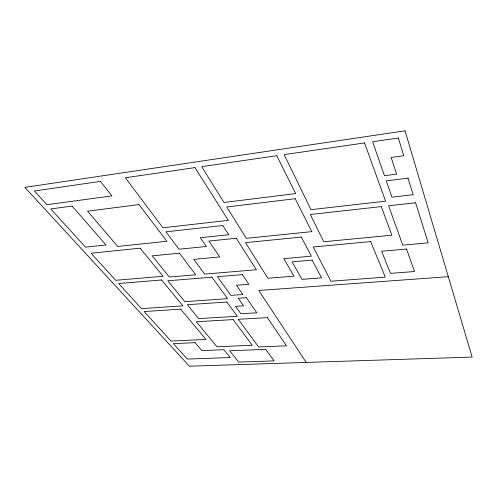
<?xml version="1.0" encoding="UTF-8"?>
<svg xmlns="http://www.w3.org/2000/svg" width="497" height="497" viewBox="0 0 497 497"><rect width="100%" height="100%" fill="white"/><g stroke="black" fill="none" stroke-linecap="round" stroke-linejoin="round"><path stroke-width="0.75" d="M448.313 276.686L258.775 290.478L306.227 362.437M405.049 130.798L24.85 187.375L189.407 366.202L472.15 357.082L405.049 130.798M100.394 181.393L34.417 191.003L46.911 204.727L111.906 195.886L100.394 181.393M194.967 167.619L125.362 177.758L162.935 227.788L228.378 220.37L194.967 167.619M276.786 155.71L201.676 166.644L223.961 202.472L295.709 193.6L276.786 155.71M364.543 142.925L284.129 154.635L310.979 209.672L385.585 201.167L364.543 142.925M398.302 138.011L372.613 141.751L384.448 175.677L396.643 174.124L391.151 157.45L403.781 155.729L398.302 138.011M72.121 206.081L50.731 208.926L85.534 247.152L106.01 244.965L72.121 206.081M138.967 204.578L87.609 211.182L117.708 246.45L166.911 241.269L138.967 204.578M408.018 178.143L386.25 180.852L391.953 197.185L413.218 194.725L408.018 178.143M295.181 198.701L226.762 206.976L246.276 238.343L311.799 231.639L295.181 198.701M381.261 206.603L310.321 214.518L323.74 241.753L391.884 235.199L381.261 206.603M415.604 202.776L388.623 205.783L402.75 245.133L428.178 242.828L415.604 202.776M222.774 225.526L165.961 231.819L179.019 249.214L206.336 246.481L200.216 237.74L228.744 234.739L222.774 225.526M140.111 248.171L91.057 253.215L115.708 280.302L163.066 276.27L140.111 248.171M236.255 238.256L208.864 241.076L219.798 256.937L193.787 259.366L204.671 274.108L256.384 269.747L236.255 238.256M301.319 237.088L245.53 242.66L267.883 278.245L293.963 276.183L283.818 258.633L311.377 256.179L301.319 237.088M179.436 253.197L152.231 255.849L169.303 277.009L195.743 274.779L179.436 253.197M370.669 241.592L313.253 246.984L330.896 281.215L385.312 277.14L370.669 241.592M406.558 249.047L381.634 251.252L390.48 273.375L414.535 271.53L406.558 249.047M312.159 260.117L292.093 261.863L302.002 279.351L321.54 277.842L312.159 260.117M161.575 279.979L118.659 283.538L141.502 308.631L182.927 305.848L161.575 279.979M211.915 277.164L167.812 280.786L184.822 301.648L227.601 298.678L211.915 277.164M242.387 274.655L217.438 276.711L230.85 295.38L242.903 294.522L236.479 285.272L248.867 284.321L242.387 274.655M246.338 297.66L238.169 298.225L243.573 305.854L235.566 306.369L240.902 313.737L256.806 312.775L246.338 297.66M226.849 302.033L187.313 304.704L198.632 318.596L237.342 316.297L226.849 302.033M180.703 309.159L144.149 311.544L171.043 341.085L205.994 339.439L180.703 309.159M233.093 319.608L196.327 321.721L216.99 346.769L252.302 345.266L233.093 319.608M267.386 317.633L238.225 319.31L258.633 346.968L286.483 345.806L267.386 317.633M195.041 342.657L173.372 343.644L187.431 359.082L230.217 357.529L223.849 349.714L201.912 350.615L195.041 342.657M265.702 349.354L229.608 350.801L238.697 362.089L274.089 360.897L265.702 349.354"/></g></svg>
